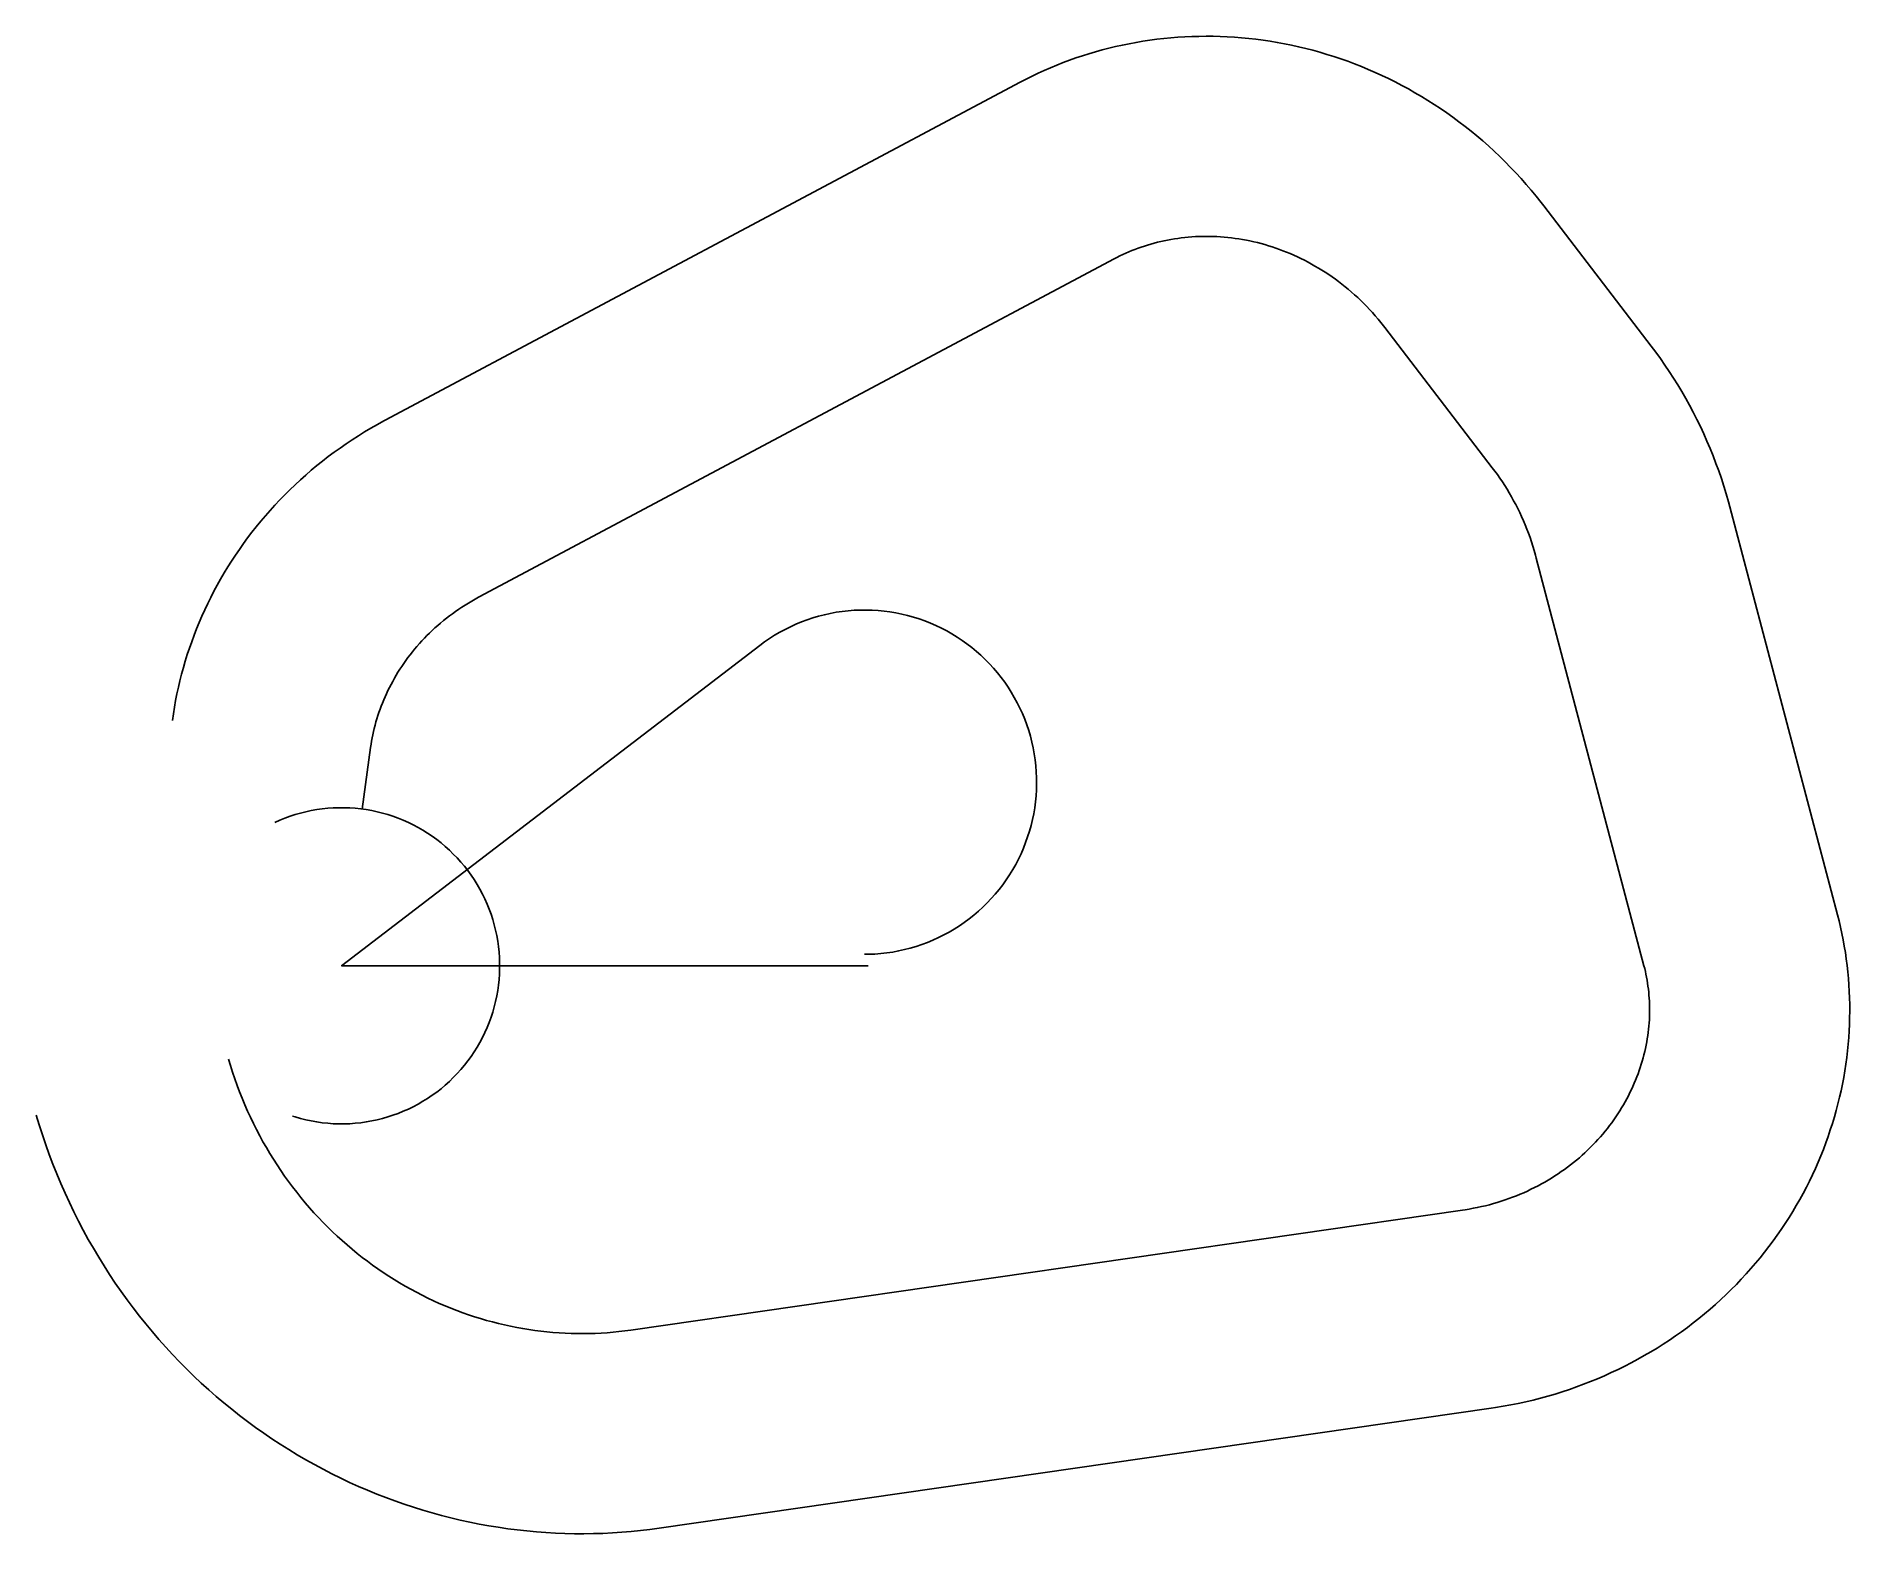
# Model space of a CAD drawing. Header units: metres. Extents: x -7016 to 34667, y -13057 to 21370.
import ezdxf

# ---------------------------------------------------------------- set-up
doc = ezdxf.new("R2010")
doc.units = ezdxf.units.M

msp = doc.modelspace()

# ---------------------------------------------------------------- linework, layer by layer
at = {"layer": 'Boundry', "color": 1}
for p, q in [((1005, 12543), (15596, 20312)), ((27636, 17468), (30103, 14248)), ((3167, 8482), (17758, 16251)), ((23984, 14671), (26451, 11451)), ((31911, 10549), (34385, 1174)), ((27463, 9375), (29938, 0)), ((477, 3603), (670, 5021)), ((25770, -5617), (6647, -8377)), ((26427, -10170), (7304, -12930))]:
    msp.add_line(p, q, dxfattribs=at)
at = {"layer": 'NorminalTrack', "color": 1}
msp.add_lwpolyline([(12108, 0), (0, 0), (9612, 7364), (9612, 7364), (9723, 7446), (9837, 7524), (9954, 7598), (10073, 7668), (10194, 7734), (10318, 7795), (10444, 7853), (10571, 7905), (10701, 7954), (10832, 7997), (10964, 8036), (11098, 8071), (11233, 8101), (11369, 8126), (11505, 8146), (11643, 8162), (11780, 8172), (11918, 8178), (12057, 8179), (12195, 8176), (12333, 8167), (12470, 8154), (12607, 8136), (12743, 8113), (12879, 8085), (13013, 8053), (13146, 8016), (13278, 7974), (13408, 7928), (13536, 7877), (13663, 7822), (13788, 7762), (13910, 7698), (14030, 7630), (14148, 7558), (14263, 7482), (14376, 7401), (14485, 7317), (14592, 7229), (14695, 7138), (14795, 7042), (14892, 6944), (14985, 6842), (15075, 6737), (15161, 6629), (15243, 6517), (15321, 6404), (15395, 6287), (15465, 6168), (15531, 6046), (15593, 5923), (15650, 5797), (15703, 5669), (15751, 5540), (15795, 5409), (15834, 5276), (15868, 5143), (15898, 5008), (15923, 4872), (15943, 4735), (15959, 4598), (15970, 4460), (15976, 4322), (15977, 4184), (15973, 4046), (15964, 3908), (15951, 3770), (15933, 3634), (15910, 3497), (15882, 3362), (15850, 3228), (15813, 3095), (15771, 2963), (15725, 2833), (15674, 2704), (15619, 2577), (15560, 2453), (15496, 2330), (15428, 2210), (15355, 2092), (15279, 1977), (15199, 1865), (15115, 1755), (15027, 1649), (14935, 1545), (14840, 1445), (14741, 1348), (14639, 1255), (14534, 1166), (14426, 1080), (14315, 998), (14201, 919), (14084, 845), (13965, 775), (13844, 709), (13720, 648), (13594, 591), (13467, 538), (13337, 490), (13206, 446), (13074, 407), (12940, 372), (12805, 343), (12669, 317), (12532, 297), (12395, 282), (12257, 271), (12119, 265), (12019, 264)], dxfattribs=at)
at = {"layer": 'WindSpiral', "color": 5}
for points in [[(15596, 20312), (15734, 20383), (15872, 20452), (16012, 20519), (16154, 20584), (16297, 20646), (16441, 20706), (16587, 20763), (16734, 20818), (16882, 20871), (17031, 20921), (17181, 20969), (17333, 21014), (17486, 21056), (17639, 21096), (17794, 21133), (17949, 21168), (18106, 21199), (18263, 21229), (18421, 21255), (18580, 21279), (18739, 21300), (18899, 21318), (19060, 21334), (19221, 21347), (19383, 21357), (19545, 21364), (19708, 21368), (19871, 21370), (20034, 21369), (20197, 21364), (20361, 21357), (20525, 21347), (20689, 21335), (20853, 21319), (21017, 21300), (21181, 21279), (21345, 21254), (21509, 21227), (21673, 21197), (21836, 21164), (21999, 21128), (22162, 21089), (22324, 21047), (22486, 21002), (22647, 20954), (22808, 20904), (22968, 20850), (23128, 20794), (23286, 20735), (23444, 20672), (23601, 20607), (23758, 20540), (23913, 20469), (24067, 20395), (24221, 20319), (24373, 20240), (24524, 20158), (24674, 20073), (24823, 19986), (24970, 19896), (25116, 19803), (25261, 19707), (25404, 19609), (25546, 19508), (25686, 19404), (25825, 19298), (25962, 19189), (26097, 19077), (26231, 18963), (26363, 18847), (26493, 18728), (26621, 18607), (26747, 18483), (26871, 18356), (26993, 18228), (27113, 18097), (27232, 17963), (27347, 17828), (27461, 17690), (27573, 17550), (27636, 17468)], [(17758, 16251), (17824, 16286), (17891, 16319), (17959, 16351), (18027, 16383), (18097, 16413), (18167, 16442), (18238, 16470), (18309, 16497), (18382, 16522), (18455, 16547), (18529, 16570), (18603, 16592), (18679, 16613), (18755, 16633), (18831, 16651), (18908, 16669), (18986, 16684), (19064, 16699), (19143, 16712), (19222, 16724), (19302, 16735), (19383, 16744), (19463, 16752), (19545, 16758), (19626, 16763), (19708, 16767), (19791, 16769), (19873, 16770), (19956, 16769), (20040, 16767), (20123, 16763), (20207, 16758), (20291, 16752), (20375, 16744), (20459, 16734), (20544, 16723), (20628, 16711), (20713, 16696), (20798, 16681), (20882, 16664), (20967, 16645), (21051, 16625), (21136, 16603), (21220, 16579), (21305, 16554), (21389, 16528), (21473, 16500), (21557, 16470), (21640, 16439), (21724, 16406), (21806, 16372), (21889, 16336), (21971, 16299), (22053, 16260), (22135, 16219), (22216, 16177), (22296, 16133), (22376, 16088), (22456, 16041), (22535, 15993), (22613, 15943), (22691, 15892), (22768, 15839), (22844, 15785), (22920, 15729), (22995, 15671), (23069, 15612), (23142, 15552), (23215, 15490), (23287, 15427), (23357, 15362), (23427, 15296), (23496, 15228), (23564, 15159), (23631, 15089), (23697, 15017), (23762, 14944), (23825, 14869), (23888, 14793), (23949, 14716), (23984, 14671)], [(30103, 14248), (30211, 14105), (30316, 13959), (30420, 13811), (30520, 13662), (30619, 13510), (30714, 13357), (30808, 13201), (30898, 13044), (30987, 12885), (31072, 12724), (31155, 12561), (31235, 12397), (31312, 12230), (31386, 12063), (31458, 11894), (31527, 11723), (31593, 11551), (31656, 11377), (31716, 11202), (31773, 11026), (31827, 10848), (31878, 10669), (31911, 10549)], [(-3887, 5642), (-3865, 5794), (-3841, 5947), (-3813, 6099), (-3783, 6250), (-3750, 6402), (-3714, 6553), (-3676, 6704), (-3635, 6854), (-3591, 7004), (-3545, 7154), (-3495, 7303), (-3444, 7451), (-3389, 7599), (-3332, 7746), (-3272, 7893), (-3209, 8038), (-3144, 8183), (-3076, 8327), (-3006, 8470), (-2933, 8612), (-2857, 8752), (-2779, 8892), (-2698, 9031), (-2614, 9169), (-2528, 9305), (-2440, 9440), (-2348, 9574), (-2255, 9706), (-2159, 9837), (-2060, 9967), (-1959, 10095), (-1856, 10221), (-1750, 10346), (-1642, 10469), (-1531, 10591), (-1419, 10711), (-1304, 10829), (-1186, 10945), (-1067, 11059), (-945, 11172), (-821, 11283), (-695, 11391), (-567, 11498), (-436, 11602), (-304, 11705), (-170, 11805), (-33, 11903), (105, 11999), (245, 12093), (387, 12184), (531, 12273), (677, 12360), (824, 12444), (973, 12526), (1005, 12543)], [(26451, 11451), (26511, 11371), (26569, 11291), (26627, 11209), (26683, 11126), (26737, 11042), (26790, 10956), (26842, 10870), (26893, 10782), (26942, 10693), (26990, 10603), (27036, 10512), (27081, 10419), (27125, 10326), (27167, 10232), (27207, 10137), (27246, 10040), (27283, 9943), (27319, 9845), (27353, 9746), (27385, 9646), (27416, 9545), (27445, 9444), (27463, 9375)], [(670, 5021), (681, 5094), (693, 5167), (706, 5240), (721, 5313), (737, 5386), (754, 5459), (772, 5532), (792, 5605), (814, 5678), (836, 5751), (860, 5824), (886, 5896), (912, 5969), (940, 6041), (970, 6113), (1001, 6185), (1033, 6256), (1067, 6328), (1102, 6398), (1138, 6469), (1176, 6539), (1215, 6609), (1255, 6678), (1297, 6747), (1340, 6816), (1385, 6884), (1431, 6951), (1478, 7018), (1527, 7084), (1576, 7150), (1628, 7215), (1680, 7279), (1734, 7343), (1789, 7406), (1846, 7468), (1904, 7529), (1963, 7590), (2023, 7650), (2085, 7708), (2147, 7767), (2211, 7824), (2277, 7880), (2343, 7935), (2411, 7989), (2480, 8043), (2550, 8095), (2621, 8146), (2693, 8196), (2767, 8245), (2841, 8293), (2917, 8340), (2994, 8386), (3071, 8430), (3150, 8473), (3167, 8482)], [(-1536, 3294), (-1420, 3346), (-1303, 3393), (-1183, 3437), (-1063, 3476), (-941, 3511), (-818, 3542), (-694, 3568), (-569, 3590), (-443, 3608), (-317, 3621), (-190, 3630), (-63, 3634), (63, 3634), (190, 3630), (317, 3621), (443, 3608), (569, 3590), (694, 3568), (818, 3542), (941, 3511), (1063, 3476), (1183, 3437), (1303, 3393), (1420, 3346), (1536, 3294), (1650, 3239), (1762, 3179), (1872, 3116), (1980, 3048), (2085, 2977), (2188, 2903), (2287, 2825), (2385, 2743), (2479, 2658), (2570, 2570), (2658, 2479), (2743, 2385), (2825, 2287), (2903, 2188), (2977, 2085), (3048, 1980), (3116, 1872), (3179, 1762), (3239, 1650), (3294, 1536), (3346, 1420), (3393, 1303), (3437, 1183), (3476, 1063), (3511, 941), (3542, 818), (3568, 694), (3590, 569), (3608, 443), (3621, 317), (3630, 190), (3634, 63), (3634, -63), (3630, -190), (3621, -317), (3608, -443), (3590, -569), (3568, -694), (3542, -818), (3511, -941), (3476, -1063), (3437, -1183), (3393, -1303), (3346, -1420), (3294, -1536), (3239, -1650), (3179, -1762), (3116, -1872), (3048, -1980), (2977, -2085), (2903, -2188), (2825, -2287), (2743, -2385), (2658, -2479), (2570, -2570), (2479, -2658), (2385, -2743), (2287, -2825), (2188, -2903), (2085, -2977), (1980, -3048), (1872, -3116), (1762, -3179), (1650, -3239), (1536, -3294), (1420, -3346), (1303, -3393), (1183, -3437), (1063, -3476), (941, -3511), (818, -3542), (694, -3568), (569, -3590), (443, -3608), (317, -3621), (190, -3630), (63, -3634), (-63, -3634), (-190, -3630), (-317, -3621), (-443, -3608), (-569, -3590), (-694, -3568), (-818, -3542), (-941, -3511), (-1063, -3476), (-1123, -3457)], [(34385, 1174), (34422, 1031), (34456, 888), (34487, 743), (34516, 598), (34543, 452), (34567, 305), (34588, 157), (34607, 9), (34623, -139), (34637, -289), (34648, -439), (34657, -589), (34663, -740), (34666, -891), (34667, -1043), (34665, -1194), (34661, -1347), (34654, -1499), (34644, -1651), (34631, -1804), (34616, -1956), (34598, -2109), (34577, -2262), (34554, -2414), (34528, -2567), (34499, -2719), (34467, -2871), (34433, -3023), (34396, -3174), (34357, -3325), (34314, -3476), (34269, -3626), (34221, -3775), (34171, -3924), (34118, -4073), (34062, -4221), (34003, -4368), (33942, -4514), (33878, -4660), (33811, -4804), (33742, -4948), (33670, -5091), (33596, -5232), (33519, -5373), (33439, -5513), (33357, -5651), (33272, -5789), (33185, -5925), (33095, -6059), (33002, -6193), (32907, -6325), (32810, -6455), (32710, -6585), (32608, -6712), (32503, -6838), (32396, -6963), (32287, -7085), (32175, -7206), (32061, -7326), (31944, -7443), (31826, -7559), (31705, -7673), (31582, -7785), (31457, -7895), (31329, -8003), (31200, -8108), (31068, -8212), (30935, -8314), (30799, -8413), (30662, -8511), (30522, -8606), (30381, -8699), (30238, -8789), (30093, -8877), (29946, -8963), (29797, -9046), (29647, -9127), (29495, -9205), (29342, -9281), (29187, -9354), (29030, -9425), (28872, -9493), (28712, -9559), (28551, -9621), (28389, -9681), (28225, -9739), (28060, -9793), (27894, -9845), (27727, -9894), (27559, -9940), (27389, -9983), (27219, -10023), (27047, -10060), (26875, -10095), (26701, -10126), (26527, -10155), (26427, -10170)], [(29938, 0), (29954, -65), (29970, -130), (29984, -196), (29997, -263), (30010, -330), (30021, -398), (30030, -466), (30039, -534), (30047, -603), (30053, -673), (30058, -742), (30063, -813), (30065, -883), (30067, -954), (30067, -1025), (30066, -1097), (30064, -1169), (30061, -1241), (30056, -1313), (30050, -1386), (30043, -1458), (30034, -1531), (30024, -1604), (30013, -1678), (30001, -1751), (29987, -1824), (29972, -1898), (29955, -1971), (29937, -2044), (29918, -2118), (29897, -2191), (29875, -2264), (29852, -2337), (29827, -2411), (29801, -2483), (29773, -2556), (29745, -2629), (29714, -2701), (29683, -2773), (29650, -2845), (29615, -2916), (29580, -2987), (29542, -3058), (29504, -3128), (29464, -3198), (29423, -3267), (29380, -3336), (29336, -3405), (29291, -3473), (29244, -3540), (29196, -3607), (29147, -3673), (29096, -3739), (29044, -3804), (28990, -3868), (28936, -3932), (28880, -3995), (28822, -4057), (28764, -4118), (28704, -4178), (28643, -4238), (28580, -4297), (28517, -4355), (28452, -4412), (28386, -4468), (28318, -4523), (28250, -4577), (28180, -4630), (28109, -4682), (28037, -4733), (27964, -4783), (27890, -4831), (27815, -4879), (27738, -4925), (27661, -4971), (27582, -5015), (27503, -5057), (27422, -5099), (27341, -5139), (27258, -5178), (27175, -5216), (27090, -5252), (27005, -5287), (26919, -5321), (26832, -5353), (26744, -5384), (26655, -5413), (26566, -5441), (26476, -5467), (26385, -5492), (26293, -5515), (26201, -5537), (26107, -5557), (26014, -5576), (25919, -5593), (25825, -5609), (25770, -5617)], [(6647, -8377), (6513, -8395), (6377, -8411), (6241, -8425), (6105, -8436), (5968, -8445), (5831, -8451), (5693, -8455), (5555, -8457), (5417, -8456), (5278, -8453), (5140, -8448), (5001, -8440), (4861, -8429), (4722, -8417), (4583, -8401), (4443, -8383), (4304, -8363), (4165, -8340), (4026, -8315), (3887, -8287), (3748, -8257), (3609, -8224), (3471, -8189), (3333, -8151), (3196, -8111), (3059, -8069), (2922, -8023), (2786, -7976), (2650, -7926), (2516, -7873), (2381, -7818), (2248, -7761), (2115, -7701), (1983, -7638), (1852, -7574), (1721, -7506), (1592, -7437), (1464, -7365), (1336, -7290), (1210, -7213), (1084, -7134), (960, -7053), (837, -6969), (716, -6883), (595, -6794), (476, -6704), (358, -6611), (242, -6516), (127, -6418), (14, -6319), (-98, -6217), (-209, -6113), (-317, -6007), (-424, -5899), (-530, -5788), (-633, -5676), (-735, -5562), (-835, -5446), (-933, -5327), (-1030, -5207), (-1124, -5085), (-1217, -4961), (-1307, -4835), (-1396, -4708), (-1482, -4578), (-1566, -4447), (-1648, -4314), (-1728, -4180), (-1806, -4044), (-1881, -3906), (-1955, -3766), (-2025, -3626), (-2094, -3483), (-2160, -3339), (-2224, -3194), (-2285, -3047), (-2344, -2899), (-2401, -2750), (-2455, -2600), (-2506, -2448), (-2555, -2295), (-2600, -2145)], [(7304, -12930), (7090, -12959), (6875, -12984), (6659, -13006), (6443, -13024), (6226, -13038), (6009, -13048), (5791, -13054), (5572, -13057), (5354, -13056), (5135, -13051), (4916, -13042), (4697, -13030), (4478, -13013), (4258, -12993), (4039, -12969), (3820, -12941), (3601, -12909), (3383, -12873), (3165, -12834), (2947, -12790), (2730, -12743), (2513, -12692), (2297, -12637), (2082, -12578), (1867, -12515), (1654, -12449), (1441, -12378), (1229, -12304), (1018, -12226), (808, -12145), (600, -12059), (392, -11970), (186, -11877), (-18, -11780), (-221, -11680), (-423, -11576), (-623, -11468), (-822, -11357), (-1018, -11242), (-1213, -11123), (-1407, -11001), (-1598, -10876), (-1787, -10747), (-1974, -10614), (-2159, -10478), (-2342, -10339), (-2523, -10196), (-2702, -10050), (-2878, -9901), (-3052, -9748), (-3223, -9593), (-3392, -9434), (-3558, -9272), (-3721, -9106), (-3882, -8938), (-4040, -8767), (-4196, -8593), (-4348, -8415), (-4498, -8235), (-4644, -8053), (-4788, -7867), (-4928, -7679), (-5065, -7488), (-5200, -7294), (-5330, -7098), (-5458, -6899), (-5582, -6698), (-5703, -6495), (-5821, -6289), (-5935, -6080), (-6045, -5870), (-6152, -5657), (-6256, -5443), (-6355, -5226), (-6452, -5007), (-6544, -4786), (-6633, -4564), (-6717, -4340), (-6798, -4113), (-6876, -3886), (-6949, -3656), (-7016, -3432)]]:
    msp.add_lwpolyline(points, dxfattribs=at)

doc.saveas('drawing.dxf')
